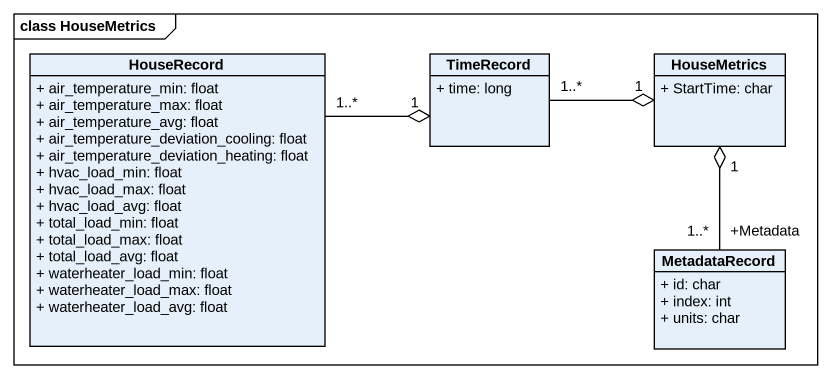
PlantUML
@startuml
mainframe class HouseMetrics
hide circle
hide empty members
skinparam classAttributeIconSize 0
class HouseRecord {
  + air_temperature_min: float
  + air_temperature_max: float
  + air_temperature_avg: float
  + air_temperature_deviation_cooling: float
  + air_temperature_deviation_heating: float
  + hvac_load_min: float
  + hvac_load_max: float
  + hvac_load_avg: float
  + total_load_min: float
  + total_load_max: float
  + total_load_avg: float
  + waterheater_load_min: float
  + waterheater_load_max: float
  + waterheater_load_avg: float
}
class TimeRecord {
  + time: long
}
class HouseMetrics {
  + StartTime: char
}
class MetadataRecord {
  + id: char
  + index: int
  + units: char
}
HouseRecord "1..*" -right-o "1" TimeRecord
TimeRecord "1..*" -right-o "1" HouseMetrics
MetadataRecord "+Metadata\n1..*" -up-o "1" HouseMetrics
@enduml
